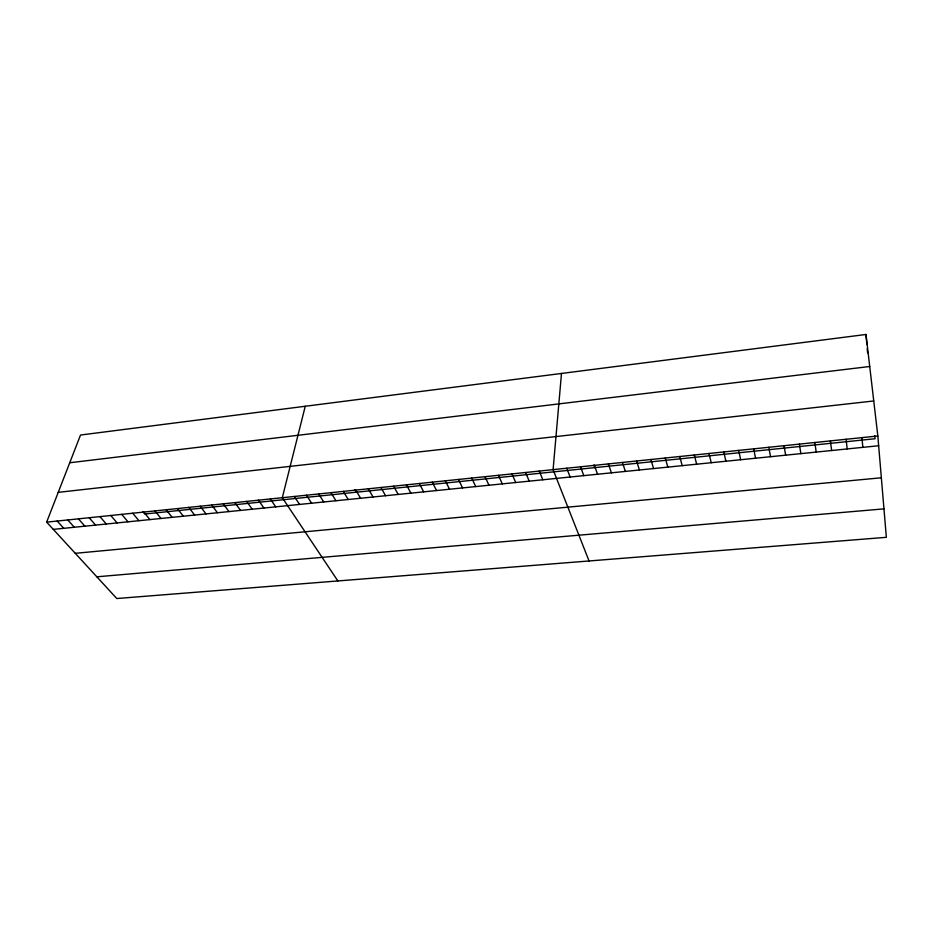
<?xml version="1.0" encoding="UTF-8"?>
<svg xmlns="http://www.w3.org/2000/svg" width="933" height="933" viewBox="0 0 933 933"><rect width="100%" height="100%" fill="white"/><g stroke="black" fill="none" stroke-linecap="round" stroke-linejoin="round"><path stroke-width="1.4" d="M561.491 373.445L553.094 469.637L589.061 560.978M305.254 406.252L282.302 497.709L337.863 580.956M46.65 522.142L80.518 435.035L865.987 334.469L877.836 435.979L886.35 537.326L116.788 598.531L46.65 522.142L877.836 435.979M69.742 462.756L869.719 366.494M58.231 492.356L873.743 400.968M53.298 529.384L878.653 445.752M75.27 553.316L881.347 477.789M96.834 576.804L883.959 508.87M57.181 521.057L63.771 528.323M67.771 519.949L74.302 527.262M78.43 518.853L84.903 526.177M89.148 517.733L95.574 525.104M99.948 516.614L106.304 524.019M110.805 515.494L117.103 522.923M121.733 514.363L127.973 521.815M132.731 513.22L138.912 520.707M143.799 512.077L149.91 519.599M143.006 511.797L144.802 514.013L875.037 438.743L874.792 435.851M154.936 510.922L160.989 518.468M166.144 509.756L172.138 517.349M177.422 508.59L183.346 516.206M188.781 507.412L194.635 515.063M200.21 506.222L205.995 513.908M211.709 505.033L217.424 512.753M223.279 503.832L228.935 511.587M234.929 502.63L240.516 510.409M246.662 501.406L252.178 509.231M258.464 500.181L263.911 508.042M270.348 498.957L275.713 506.852M294.35 496.461L299.563 504.426M306.467 495.213L311.61 503.214M318.666 493.942L323.728 501.977M330.947 492.671L335.938 500.741M343.321 491.388L348.219 499.505M355.765 490.093L360.593 498.245M354.773 489.813L356.196 492.216M368.302 488.799L373.037 496.986M380.921 487.493L385.574 495.715M393.621 486.175L398.193 494.432M406.415 484.845L410.893 493.149M419.29 483.516L423.687 491.854M432.259 482.174L436.562 490.548M445.309 480.822L449.531 489.23M458.453 479.457L462.581 487.912M471.701 478.081L475.725 486.583M485.032 476.705L488.962 485.242M498.455 475.305L502.292 483.889M511.972 473.906L515.716 482.524M525.582 472.495L529.233 481.16M539.286 471.072L542.843 479.784M566.774 468.226L570.121 477.02M580.548 466.803L583.778 475.632M594.414 465.357L597.552 474.232M593.866 465.007L594.799 467.62M608.374 463.911L611.407 472.833M622.439 462.453L625.367 471.422M636.609 460.984L639.42 469.987M650.872 459.502L653.578 468.553M665.241 458.021L667.83 467.106M679.714 456.517L682.198 465.66M694.292 455.001L696.659 464.191M708.975 453.485L711.226 462.721M723.775 451.945L725.897 461.229M738.668 450.406L740.674 459.736M753.677 448.855L755.555 458.22M768.792 447.28L770.553 456.704M784.023 445.706L785.656 455.176M799.371 444.108L800.864 453.636M814.836 442.51L816.2 452.073M830.405 440.901L831.641 450.511M846.091 439.268L847.187 448.936M861.905 437.635L862.862 447.35M865.987 334.469L866.85 344.464M867.212 348.662L867.585 352.849"/></g></svg>
